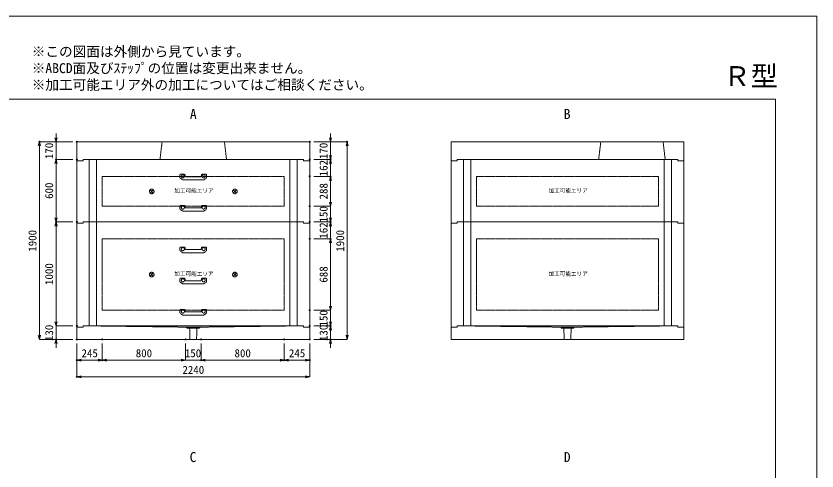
# Model space of a CAD drawing. Units: millimetres, scale not verified. Extents: x -5940 to 5940, y -4200 to 4200.
# Drawn here: x -1765 to 5940, y -176 to 4200 of the extents above; entities that cross this region are included whole.
import ezdxf
from ezdxf.enums import TextEntityAlignment as Align

# ---------------------------------------------------------------- set-up
doc = ezdxf.new("R2010")
doc.units = ezdxf.units.MM
doc.header["$LTSCALE"] = 20
doc.header["$PDMODE"] = 32
doc.header["$PDSIZE"] = 10
doc.linetypes.add('LONG_DASHED1', pattern=[7, 6, -1])
doc.linetypes.add('LONG_DOUBLE_CHAIN', pattern=[21.8, 18, -1, 0.6, -0.6, 0.6, -1])
for name, color, linetype, lineweight in [('0-0_D-TTL', 7, 'Continuous', 9), ('0-1_Defpoints', 7, 'Continuous', 9), ('0-3_D-TTL-TXT', 7, 'Continuous', 9), ('0-4_D-STR-TXT', 7, 'Continuous', 9), ('0-5_D-STR-DIM', 3, 'Continuous', 9), ('0-6_0', 7, 'Continuous', 9), ('0-7_D-STR', 7, 'Continuous', 9), ('0-9_D-STR-STR3', 2, 'LONG_DASHED1', 9), ('0-A_D-STR-STR5', 1, 'LONG_DOUBLE_CHAIN', 9)]:
    doc.layers.add(name, color=color, linetype=linetype, lineweight=lineweight)
doc.styles.add('ＭＳ ゴシック', font='')
doc.styles.get('ＭＳ ゴシック').set_extended_font_data('MS Gothic')

# ---------------------------------------------------------------- blocks, each defined once
blk = doc.blocks.new('A$C4DE05FD1')
at = {"layer": '0-0_D-TTL', "color": 134}
for p, q in [((4000, 76000), (114800, 76000)), ((114800, 76000), (114800, 4000))]:
    blk.add_line(p, q, dxfattribs=at)
at = {"layer": '0-1_Defpoints', "color": 134}
for p, q in [((0, 84000), (118800, 84000)), ((118800, 84000), (118800, 0))]:
    blk.add_line(p, q, dxfattribs=at)
at = {"layer": '0-3_D-TTL-TXT', "style": 'ＭＳ ゴシック'}
for s, p in [('※この図面は外側から見ています。', (43260.9, 79815.7)), ('※ABCD面及びｽﾃｯﾌﾟの位置は変更出来ません。', (43260.9, 78215.7)), ('※加工可能エリア外の加工についてはご相談ください。', (43260.9, 76615.7))]:
    blk.add_text(s, height=962.2, dxfattribs=at).set_placement(p, align=Align.BOTTOM_LEFT)
blk = doc.blocks.new('_Open30')
at = {"layer": '0-6_0'}
blk.add_line((0, 0), (-20, 0), dxfattribs=at)
blk.add_lwpolyline([(-20, 5.36), (0, 0), (-20, -5.36)], dxfattribs=at)
blk = doc.blocks.new('A$C31CA379A')
at = {"layer": '0-4_D-STR-TXT', "style": 'ＭＳ ゴシック'}
for s, p in [('A', (-325.9, -2190.5)), ('B', (35638.6, -2190.5)), ('C', (-351.4, -35190.5)), ('D', (35638.6, -35190.5))]:
    blk.add_text(s, height=962.2, dxfattribs=at).set_placement(p, align=Align.BOTTOM_LEFT)
blk = doc.blocks.new('A$C17EB7B83')
at = {"layer": '0-7_D-STR'}
for p, q in [((-22400, 3400), (22400, 3400)), ((-22400, 3400), (-22400, -240)), ((22400, 3400), (22400, -240)), ((-21200, 0), (21200, 0))]:
    blk.add_line(p, q, dxfattribs=at)
at = {"layer": '0-7_D-STR', "linetype": 'LONG_DASHED1'}
for p, q in [((-6000, 3400), (-6400, 0)), ((6000, 3400), (6400, 0))]:
    blk.add_line(p, q, dxfattribs=at)
at = {"layer": '0-7_D-STR'}
for points in [[(-22400, -240), (-21200, -240), (-21200, 0)], [(22400, -240), (21200, -240), (21200, 0)]]:
    blk.add_lwpolyline(points, dxfattribs=at)
blk = doc.blocks.new('A$C576B1677')
at = {"layer": '0-7_D-STR'}
for p, q in [((-22400, 3400), (22400, 3400)), ((-22400, 3400), (-22400, -240)), ((22400, 3400), (22400, -240)), ((-21200, 0), (21200, 0))]:
    blk.add_line(p, q, dxfattribs=at)
at = {"layer": '0-7_D-STR', "linetype": 'LONG_DASHED1'}
for p, q in [((6400, 3400), (6000, 0)), ((18400, 3400), (18800, 0))]:
    blk.add_line(p, q, dxfattribs=at)
at = {"layer": '0-7_D-STR'}
for points in [[(-22400, -240), (-21200, -240), (-21200, 0)], [(22400, -240), (21200, -240), (21200, 0)]]:
    blk.add_lwpolyline(points, dxfattribs=at)
blk = doc.blocks.new('A$C539D7795')
at = {"layer": '0-7_D-STR'}
for p, q in [((-21200, -240), (-21200, 0)), ((21200, 0), (-21200, 0)), ((-22400, -240), (-21200, -240)), ((22400, -240), (22400, -2600))]:
    blk.add_line(p, q, dxfattribs=at)
at = {"layer": '0-7_D-STR', "linetype": 'LONG_DASHED1'}
for p, q in [((-1400, -240), (-20000, 0)), ((1400, -240), (20000, 0)), ((-1200, -420), (-1400, -240)), ((1400, -240), (-1400, -240)), ((1200, -420), (-1200, -420)), ((-635.4, -2600), (-705, -420)), ((635.4, -2600), (705, -420)), ((1200, -420), (1400, -240))]:
    blk.add_line(p, q, dxfattribs=at)
at = {"layer": '0-7_D-STR'}
for points in [[(22400, -240), (21200, -240), (21200, 0)], [(-22400, -240), (-22400, -2600), (22400, -2600)]]:
    blk.add_lwpolyline(points, dxfattribs=at)
blk = doc.blocks.new('A$C27844A11')
at = {"layer": '0-9_D-STR-STR3'}
for p, q in [((-2560, 1000), (-2560, 453.5)), ((-2515.5, 370.3), (-2060.4, 33.6)), ((-2460, 1100), (-1758.4, 1100)), ((1949.4, 0), (-1949.4, 0)), ((-1559.2, 917.4), (-1542, 721.3)), ((1442.4, 630), (-1442.4, 630)), ((1559.2, 917.4), (1542, 721.3)), ((2460, 1100), (1758.4, 1100)), ((2515.5, 370.3), (2060.4, 33.6)), ((2560, 1000), (2560, 453.5))]:
    blk.add_line(p, q, dxfattribs=at)
for centre in [(-2000, 700), (2000, 700)]:
    blk.add_circle(centre, 300, dxfattribs=at)
for centre, radius, start, end in [((-2460, 1000), 100, 90, 180), ((-2460, 453.5), 100, 180, 236.30993), ((-1949.4, 200), 200, 236.30993, 270), ((-1758.4, 900), 200, 5, 90), ((-1442.4, 730), 100, 185, 270), ((1442.4, 730), 100, 270, 355), ((1758.4, 900), 200, 90, 175), ((1949.4, 200), 200, 270, 303.69007), ((2460, 1000), 100, 0, 90), ((2460, 453.5), 100, 303.69007, 0)]:
    blk.add_arc(centre, radius, start, end, dxfattribs=at)
blk = doc.blocks.new('A$C35201968')
at = {"layer": '0-7_D-STR'}
for p, q in [((-21200, 0), (21200, 0)), ((-22400, -240), (-22400, -12240)), ((22400, -240), (22400, -12240)), ((-21200, -12000), (21200, -12000))]:
    blk.add_line(p, q, dxfattribs=at)
at = {"layer": '0-7_D-STR', "linetype": 'LONG_DASHED1'}
for p, q in [((-20000, -12000), (-20000, 0)), ((-18600, -12000), (-18600, 0)), ((18600, -12000), (18600, 0)), ((20000, -12000), (20000, 0))]:
    blk.add_line(p, q, dxfattribs=at)
at = {"layer": '0-7_D-STR'}
for points in [[(-22400, -240), (-21200, -240), (-21200, 0)], [(22400, -240), (21200, -240), (21200, 0)], [(-22400, -12240), (-21200, -12240), (-21200, -12000)], [(22400, -12240), (21200, -12240), (21200, -12000)]]:
    blk.add_lwpolyline(points, dxfattribs=at)
at = {"layer": '0-A_D-STR-STR5'}
for p, q in [((17500, -3240), (17500, -9000)), ((17500, -9000), (-17500, -9000))]:
    blk.add_line(p, q, dxfattribs=at)
blk.add_lwpolyline([(17500, -3240), (-17500, -3240), (-17500, -9000)], dxfattribs=at)
blk = doc.blocks.new('A$C6562612B')
at = {"layer": '0-7_D-STR'}
for p, q in [((-21200, 0), (21200, 0)), ((-22400, -240), (-22400, -20240)), ((22400, -240), (22400, -20240)), ((-21200, -20000), (21200, -20000))]:
    blk.add_line(p, q, dxfattribs=at)
at = {"layer": '0-7_D-STR', "linetype": 'LONG_DASHED1'}
for p, q in [((-20000, -20000), (-20000, 0)), ((-18600, -20000), (-18600, 0)), ((18600, -20000), (18600, 0)), ((20000, -20000), (20000, 0))]:
    blk.add_line(p, q, dxfattribs=at)
at = {"layer": '0-7_D-STR'}
for points in [[(-22400, -240), (-21200, -240), (-21200, 0)], [(22400, -240), (21200, -240), (21200, 0)], [(-22400, -20240), (-21200, -20240), (-21200, -20000)], [(22400, -20240), (21200, -20240), (21200, -20000)]]:
    blk.add_lwpolyline(points, dxfattribs=at)
at = {"layer": '0-A_D-STR-STR5'}
for p, q in [((17500, -3240), (17500, -17000)), ((17500, -17000), (-17500, -17000))]:
    blk.add_line(p, q, dxfattribs=at)
blk.add_lwpolyline([(17500, -3240), (-17500, -3240), (-17500, -17000)], dxfattribs=at)
blk = doc.blocks.new('A$C1C640AAB')
at = {"layer": '0-A_D-STR-STR5'}
for p, q in [((-318.2, -318.2), (318.2, 318.2)), ((-318.2, 318.2), (318.2, -318.2))]:
    blk.add_line(p, q, dxfattribs=at)
blk.add_circle((0, 0), 450, dxfattribs=at)
blk = doc.blocks.new('A$C3064a160')
at = {"layer": '0-7_D-STR'}
blk.add_blockref('A$C35201968', (0, 0), dxfattribs=at)
at = {"layer": '0-A_D-STR-STR5'}
for p in [(-8000, -6140), (8000, -6140)]:
    blk.add_blockref('A$C1C640AAB', p, dxfattribs=at)
blk = doc.blocks.new('A$C515e9eca')
at = {"layer": '0-7_D-STR'}
blk.add_blockref('A$C6562612B', (0, 0), dxfattribs=at)
at = {"layer": '0-A_D-STR-STR5'}
for p in [(-8000, -10140), (8000, -10140)]:
    blk.add_blockref('A$C1C640AAB', p, dxfattribs=at)

msp = doc.modelspace()

# ---------------------------------------------------------------- linework, layer by layer
at = {"layer": '0-1_Defpoints'}
for p in [(-1540, 2990), (-1180, 2990), (1060, 2990), (1420, 2990), (-1380, 2820), (-1180, 2820), (1060, 2820), (1260, 2820), (1060, 2658), (1260, 2658), (1060, 2370), (-1380, 2220), (-1180, 2220), (1060, 2220), (1260, 2220), (1060, 2058), (1260, 2058), (1060, 1370), (-1180, 1220), (1060, 1220), (1260, 1220), (-1380, 1090), (-1180, 1090), (-1180, 1090), (-935, 1090), (-135, 1090), (15, 1090), (815, 1090), (1060, 1090), (1060, 1090), (1260, 1090), (-1180, 890), (-935, 890), (15, 890), (815, 890), (1060, 890), (-1180, 730)]:
    msp.add_point(p, dxfattribs=at)
at = {"layer": '0-5_D-STR-DIM'}
for p, q in [((-1380, 3030), (-1380, 3070)), ((1260, 3030), (1260, 3070)), ((-1220, 2990), (-1540, 2990)), ((-1540, 1130), (-1540, 2950)), ((-1220, 2990), (-1380, 2990)), ((-1380, 2990), (-1380, 2820)), ((1100, 2990), (1260, 2990)), ((1100, 2990), (1420, 2990)), ((1260, 2990), (1260, 2820)), ((1420, 1130), (1420, 2950)), ((1260, 2860), (1260, 2900)), ((-1220, 2820), (-1380, 2820)), ((-1220, 2820), (-1380, 2820)), ((-1380, 2780), (-1380, 2740)), ((-1380, 2260), (-1380, 2780)), ((1100, 2820), (1260, 2820)), ((1100, 2820), (1260, 2820)), ((1260, 2658), (1260, 2820)), ((1260, 2780), (1260, 2740)), ((1100, 2658), (1260, 2658)), ((1100, 2658), (1260, 2658)), ((1260, 2618), (1260, 2578)), ((1260, 2410), (1260, 2618)), ((1260, 2410), (1260, 2450)), ((1100, 2370), (1260, 2370)), ((1100, 2370), (1260, 2370)), ((1260, 2370), (1260, 2220)), ((1260, 2260), (1260, 2300)), ((-1220, 2220), (-1380, 2220)), ((-1220, 2220), (-1380, 2220)), ((-1380, 1260), (-1380, 2180)), ((1100, 2220), (1260, 2220)), ((1100, 2220), (1260, 2220)), ((1260, 2058), (1260, 2220)), ((1260, 2180), (1260, 2140)), ((1100, 2058), (1260, 2058)), ((1100, 2058), (1260, 2058)), ((1260, 1410), (1260, 2018)), ((1260, 2018), (1260, 1978)), ((1260, 1410), (1260, 1450)), ((1100, 1370), (1260, 1370)), ((1100, 1370), (1260, 1370)), ((1260, 1370), (1260, 1220)), ((-1380, 1260), (-1380, 1300)), ((1260, 1260), (1260, 1300)), ((-1220, 1220), (-1380, 1220)), ((-1220, 1220), (-1380, 1220)), ((-1380, 1220), (-1380, 1090)), ((1100, 1220), (1260, 1220)), ((1100, 1220), (1260, 1220)), ((1260, 1220), (1260, 1090)), ((1260, 1180), (1260, 1140)), ((-1220, 1090), (-1540, 1090)), ((-1220, 1090), (-1380, 1090)), ((1100, 1090), (1260, 1090)), ((1100, 1090), (1420, 1090)), ((-1380, 1050), (-1380, 1010)), ((-1180, 1050), (-1180, 730)), ((-1180, 1050), (-1180, 890)), ((-935, 1050), (-935, 890)), ((-935, 1050), (-935, 890)), ((-135, 1050), (-135, 890)), ((-135, 1050), (-135, 890)), ((15, 1050), (15, 890)), ((15, 1050), (15, 890)), ((815, 1050), (815, 890)), ((815, 1050), (815, 890)), ((1060, 1050), (1060, 890)), ((1060, 1050), (1060, 730)), ((1260, 1050), (1260, 1010)), ((-975, 890), (-1140, 890)), ((-175, 890), (-895, 890)), ((-175, 890), (-215, 890)), ((-135, 890), (15, 890)), ((55, 890), (95, 890)), ((55, 890), (775, 890)), ((855, 890), (1020, 890)), ((1020, 730), (-1140, 730))]:
    msp.add_line(p, q, dxfattribs=at)

# ---------------------------------------------------------------- block references
at = {"layer": '0-0_D-TTL', "xscale": 0.1, "yscale": 0.1}
msp.add_blockref('A$C4DE05FD1', (-5940, -4200), dxfattribs=at)
at = {"layer": '0-4_D-STR-TXT', "xscale": 0.1, "yscale": 0.1}
msp.add_blockref('A$C31CA379A', (-60, 3400), dxfattribs=at)
at = {"layer": '0-5_D-STR-DIM', "xscale": 2, "yscale": 2}
for p, rotation in [((-1380, 2990), 270), ((1260, 2990), 270), ((-1540, 2990), 90), ((1420, 2990), 90), ((1260, 2820), 270), ((-1380, 2820), 90), ((-1380, 2820), 90), ((1260, 2820), 90), ((1260, 2658), 90), ((1260, 2658), 90), ((1260, 2370), 270), ((1260, 2370), 270), ((-1380, 2220), 270), ((1260, 2220), 270), ((-1380, 2220), 90), ((1260, 2220), 90), ((1260, 2058), 90), ((1260, 2058), 90), ((1260, 1370), 270), ((1260, 1370), 270), ((-1380, 1220), 270), ((-1380, 1220), 270), ((1260, 1220), 270), ((1260, 1220), 90), ((-1540, 1090), 270), ((-1380, 1090), 90), ((1260, 1090), 90), ((1420, 1090), 270), ((-1180, 890), 180), ((-935, 890), 180), ((15, 890), 180), ((15, 890), 180), ((815, 890), 180), ((-1180, 730), 180)]:
    msp.add_blockref('_Open30', p, dxfattribs=dict(at, rotation=rotation))
at = {"layer": '0-5_D-STR-DIM'}
for name, p, xscale, yscale in [('A$C539D7795', (-60, 1220), 0.05, 0.05), ('A$C539D7795', (3540, 1220), 0.05, 0.05), ('_Open30', (-935, 890), 2, 2), ('_Open30', (-135, 890), 2, 2), ('_Open30', (-135, 890), 2, 2), ('_Open30', (815, 890), 2, 2), ('_Open30', (1060, 890), 2, 2), ('_Open30', (1060, 730), 2, 2)]:
    msp.add_blockref(name, p, dxfattribs=dict(at, xscale=xscale, yscale=yscale))
at = {"layer": '0-7_D-STR', "xscale": 0.05, "yscale": 0.05}
for name, p in [('A$C17EB7B83', (-60, 2820)), ('A$C576B1677', (3540, 2820)), ('A$C3064a160', (-60, 2820)), ('A$C35201968', (3540, 2820)), ('A$C515e9eca', (-60, 2220)), ('A$C6562612B', (3540, 2220))]:
    msp.add_blockref(name, p, dxfattribs=at)
at = {"layer": '0-9_D-STR-STR3', "xscale": 0.05, "yscale": 0.05}
for p in [(-60, 2623), (-60, 2323), (-60, 1923), (-60, 1623), (-60, 1323)]:
    msp.add_blockref('A$C27844A11', p, dxfattribs=at)

# ---------------------------------------------------------------- texts
at = {"layer": '0-3_D-TTL-TXT', "style": 'ＭＳ ゴシック'}
msp.add_text('Ｒ型', height=192.4, dxfattribs=at).set_placement((5039.32, 3467.75), align=Align.BOTTOM_LEFT)
at = {"layer": '0-5_D-STR-DIM', "style": 'ＭＳ ゴシック'}
for s, p in [('170', (-1385.2, 2823.96)), ('170', (1254.8, 2823.96)), ('162', (1254.8, 2658.8)), ('600', (-1385.2, 2441.2)), ('288', (1254.8, 2436.2)), ('150', (1254.8, 2213.96)), ('162', (1254.8, 2058.8)), ('1900', (-1545.2, 1932.96)), ('1900', (1414.8, 1932.96)), ('1000', (-1385.2, 1612.96)), ('688', (1254.8, 1635.8)), ('150', (1254.8, 1213.96)), ('130', (-1385.2, 1073.96)), ('130', (1254.8, 1073.96))]:
    msp.add_text(s, height=76.98, rotation=90, dxfattribs=at).set_placement(p, align=Align.BOTTOM_LEFT)
for s, p in [('245', (-1134.86, 895.2)), ('800', (-613.2, 895.2)), ('150', (-141.04, 895.2)), ('800', (336.8, 895.2)), ('245', (860.14, 895.2)), ('2240', (-164.4, 735.2))]:
    msp.add_text(s, height=76.98, dxfattribs=at).set_placement(p, align=Align.BOTTOM_LEFT)
at = {"layer": '0-A_D-STR-STR5', "style": 'ＭＳ ゴシック'}
for p in [(-241.7, 2489.98), (3358.3, 2489.98), (-241.7, 1689.98), (3358.3, 1689.98)]:
    msp.add_text('加工可能エリア', height=38.42, dxfattribs=at).set_placement(p, align=Align.BOTTOM_LEFT)

doc.saveas('drawing.dxf')
